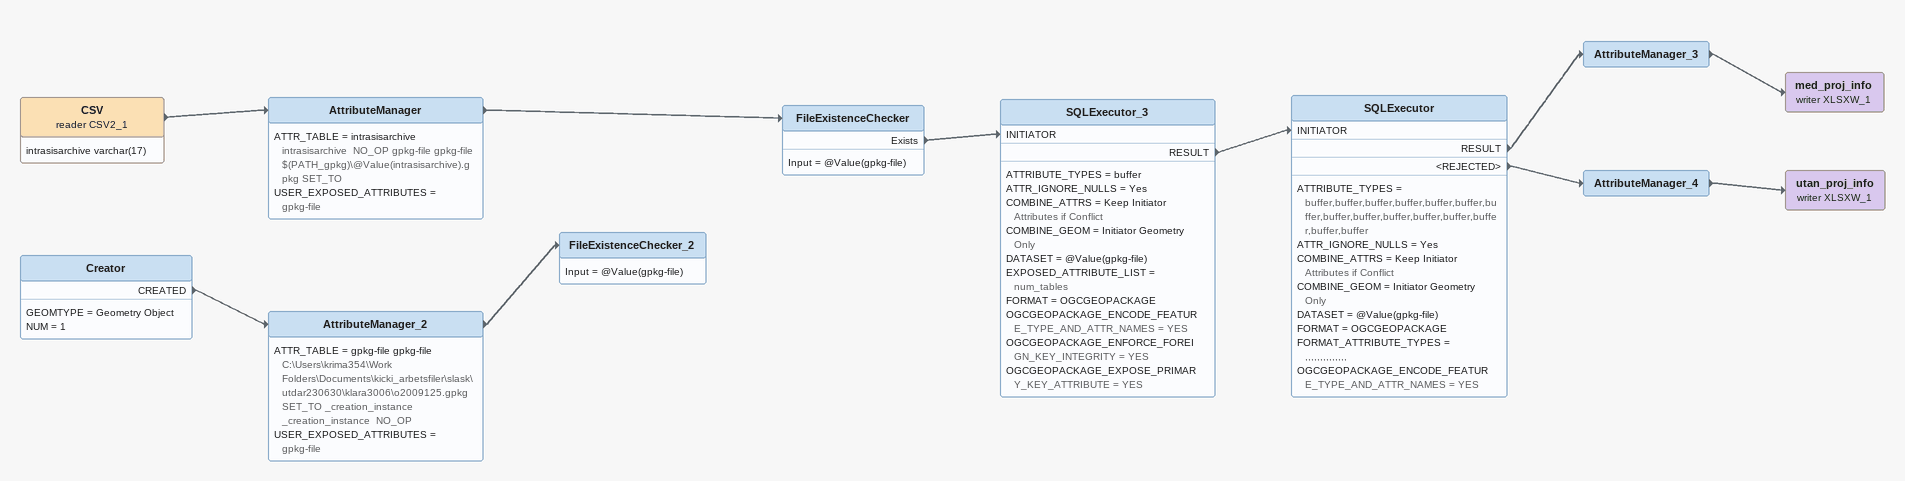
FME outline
CSV (reader CSV2_1)
    attributes: intrasisarchive varchar(17)
    -> AttributeManager
AttributeManager
    ATTR_TABLE = intrasisarchive intrasisarchive  NO_OP gpkg-file gpkg-file $(PATH_gpkg)\@Value(intrasisarchive).gpkg SET_TO
    USER_EXPOSED_ATTRIBUTES = gpkg-file
    -> FileExistenceChecker
FileExistenceChecker
    Input = @Value(gpkg-file)
    Exists -> SQLExecutor_3 [INITIATOR]
SQLExecutor_3
    ATTRIBUTE_TYPES = buffer
    ATTR_IGNORE_NULLS = Yes
    COMBINE_ATTRS = Keep Initiator Attributes if Conflict
    COMBINE_GEOM = Initiator Geometry Only
    DATASET = @Value(gpkg-file)
    EXPOSED_ATTRIBUTE_LIST = num_tables
    FORMAT = OGCGEOPACKAGE
    OGCGEOPACKAGE_ENCODE_FEATURE_TYPE_AND_ATTR_NAMES = YES
    OGCGEOPACKAGE_ENFORCE_FOREIGN_KEY_INTEGRITY = YES
    OGCGEOPACKAGE_EXPOSE_PRIMARY_KEY_ATTRIBUTE = YES
    RESULT -> SQLExecutor [INITIATOR]
SQLExecutor
    ATTRIBUTE_TYPES = buffer,buffer,buffer,buffer,buffer,buffer,buffer,buffer,buffer,buffer,buffer,buffer,buffer,buffer,buffer
    ATTR_IGNORE_NULLS = Yes
    COMBINE_ATTRS = Keep Initiator Attributes if Conflict
    COMBINE_GEOM = Initiator Geometry Only
    DATASET = @Value(gpkg-file)
    FORMAT = OGCGEOPACKAGE
    FORMAT_ATTRIBUTE_TYPES = ,,,,,,,,,,,,,,
    OGCGEOPACKAGE_ENCODE_FEATURE_TYPE_AND_ATTR_NAMES = YES
    RESULT -> AttributeManager_3
    <REJECTED> -> AttributeManager_4
AttributeManager_3
    -> med_proj_info (writer XLSXW_1)
med_proj_info (writer XLSXW_1)
AttributeManager_4
    -> utan_proj_info (writer XLSXW_1)
utan_proj_info (writer XLSXW_1)
Creator
    GEOMTYPE = Geometry Object
    NUM = 1
    CREATED -> AttributeManager_2
AttributeManager_2
    ATTR_TABLE = gpkg-file gpkg-file C:\Users\krima354\Work Folders\Documents\kicki_arbetsfiler\slask\utdar230630\klara3006\o2009125.gpkg SET_TO _creation_instance _creation_instance  NO_OP
    USER_EXPOSED_ATTRIBUTES = gpkg-file
    -> FileExistenceChecker_2
FileExistenceChecker_2
    Input = @Value(gpkg-file)
